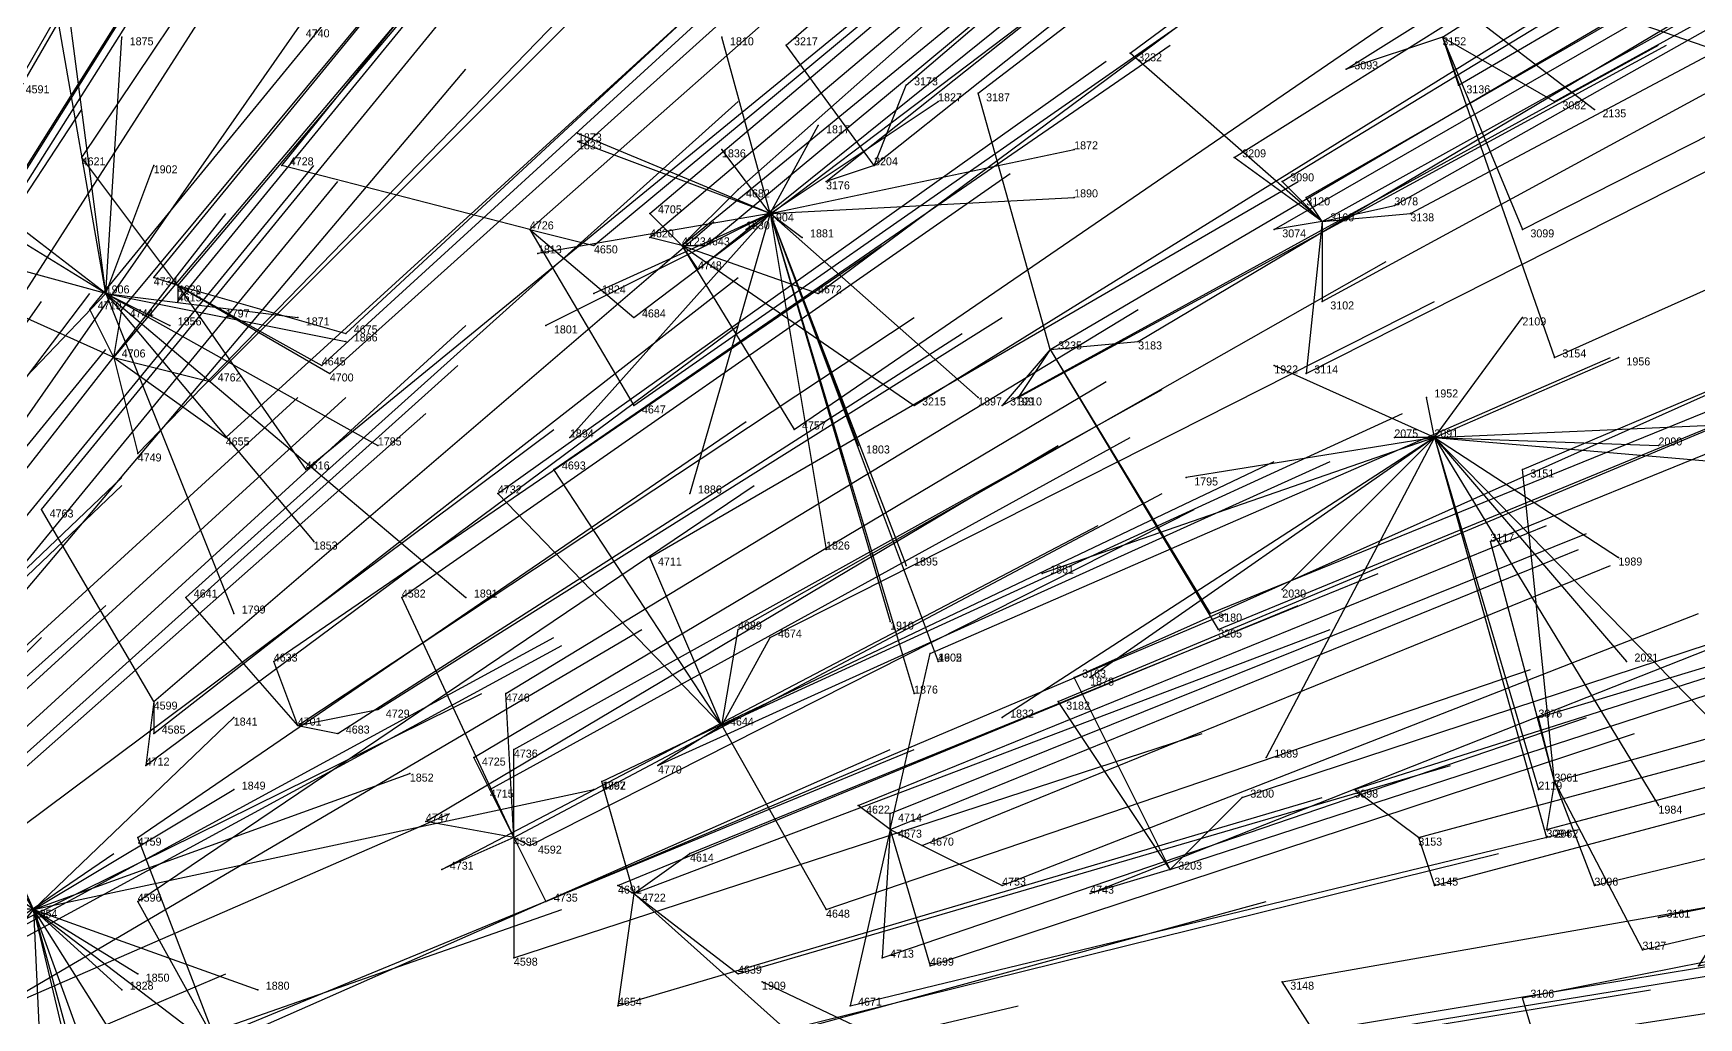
# Model space of a CAD drawing. Extents: x -0.5 to 0.59, y -0.5 to 0.58.
# Drawn here: x 0.103 to 0.311, y 0.0525 to 0.1755 of the extents above; entities that cross this region are included whole.
import ezdxf

# ---------------------------------------------------------------- set-up
doc = ezdxf.new("R2010")
doc.units = 0
for name, color, linetype in [('Facilities', 3, 'CONTINUOUS'), ('Facilities_lines', 3, 'CONTINUOUS'), ('Normals', 1, 'CONTINUOUS'), ('Source_points', 5, 'CONTINUOUS'), ('Text', 3, 'CONTINUOUS')]:
    doc.layers.add(name, color=color, linetype=linetype)

msp = doc.modelspace()

# ---------------------------------------------------------------- linework, layer by layer
at = {"layer": 'Facilities', "color": 3}
for p in [(0.279, 0.175, -0.822), (0.208, 0.159, -0.655), (0.195, 0.153, -1.25), (0.264, 0.152, -0.762), (0.165, 0.151, -0.559), (0.184, 0.149, -0.592), (0.121, 0.144, -0.469), (0.112, 0.143, -1.25), (0.23, 0.136, -0.668), (0.113, 0.135, -0.441), (0.278, 0.125, -1.25), (0.118, 0.092, -0.373), (0.136, 0.089, -0.406), (0.189, 0.089, -0.523), (0.293, 0.082, -0.761), (0.163, 0.075, -0.447), (0.21, 0.076, -0.559), (0.276, 0.075, -0.714), (0.245, 0.071, -0.639), (0.178, 0.068, -0.477), (0.103, 0.066, -1.25)]:
    msp.add_point(p, dxfattribs=at)
at = {"layer": 'Facilities_lines', "color": 3}
for p, q in [((0.112, 0.143, -1.25), (0.104, 0.189, -1.25)), ((0.112, 0.143, -1.25), (0.106, 0.189, -1.25)), ((0.268, 0.189, -1.25), (0.298, 0.166, -1.25)), ((0.268, 0.189, -1.25), (0.326, 0.169, -1.25)), ((0.112, 0.143, -1.25), (0.069, 0.176, -1.25)), ((0.112, 0.143, -1.25), (0.114, 0.175, -1.25)), ((0.195, 0.153, -1.25), (0.189, 0.175, -1.25)), ((0.279, 0.175, -0.822), (0.267, 0.171, -0.793)), ((0.279, 0.175, -0.822), (0.293, 0.167, -0.844)), ((0.279, 0.175, -0.822), (0.289, 0.151, -0.816)), ((0.279, 0.175, -0.822), (0.281, 0.169, -0.819)), ((0.279, 0.175, -0.822), (0.293, 0.135, -0.808)), ((0.208, 0.159, -0.655), (0.197, 0.174, -0.657)), ((0.264, 0.152, -0.762), (0.24, 0.173, -0.74)), ((0.112, 0.143, -1.25), (0.068, 0.17, -1.25)), ((0.208, 0.159, -0.655), (0.212, 0.169, -0.678)), ((0.195, 0.153, -1.25), (0.216, 0.167, -1.25)), ((0.23, 0.136, -0.668), (0.221, 0.168, -0.694)), ((0.195, 0.153, -1.25), (0.171, 0.163, -1.25)), ((0.195, 0.153, -1.25), (0.201, 0.164, -1.25)), ((0.195, 0.153, -1.25), (0.171, 0.162, -1.25)), ((0.195, 0.153, -1.25), (0.189, 0.161, -1.25)), ((0.195, 0.153, -1.25), (0.233, 0.161, -1.25)), ((0.121, 0.144, -0.469), (0.109, 0.16, -0.483)), ((0.112, 0.143, -1.25), (0.118, 0.159, -1.25)), ((0.165, 0.151, -0.559), (0.134, 0.159, -0.52)), ((0.208, 0.159, -0.655), (0.202, 0.157, -0.639)), ((0.264, 0.152, -0.762), (0.253, 0.16, -0.749)), ((0.264, 0.152, -0.762), (0.259, 0.157, -0.758)), ((0.184, 0.149, -0.592), (0.191, 0.156, -0.617)), ((0.195, 0.153, -1.25), (0.233, 0.155, -1.25)), ((0.264, 0.152, -0.762), (0.262, 0.155, -0.761)), ((0.264, 0.152, -0.762), (0.273, 0.154, -0.783)), ((0.112, 0.143, -1.25), (0.079, 0.152, -1.25)), ((0.195, 0.153, -1.25), (0.166, 0.148, -1.25)), ((0.195, 0.153, -1.25), (0.167, 0.139, -1.25)), ((0.195, 0.153, -1.25), (0.17, 0.125, -1.25)), ((0.195, 0.153, -1.25), (0.173, 0.143, -1.25)), ((0.184, 0.149, -0.592), (0.18, 0.153, -0.591)), ((0.195, 0.153, -1.25), (0.185, 0.118, -1.25)), ((0.195, 0.153, -1.25), (0.192, 0.151, -1.25)), ((0.195, 0.153, -1.25), (0.206, 0.124, -1.25)), ((0.195, 0.153, -1.25), (0.202, 0.111, -1.25)), ((0.195, 0.153, -1.25), (0.213, 0.093, -1.25)), ((0.195, 0.153, -1.25), (0.199, 0.15, -1.25)), ((0.195, 0.153, -1.25), (0.212, 0.109, -1.25)), ((0.195, 0.153, -1.25), (0.221, 0.13, -1.25)), ((0.195, 0.153, -1.25), (0.216, 0.097, -1.25)), ((0.195, 0.153, -1.25), (0.21, 0.102, -1.25)), ((0.264, 0.152, -0.762), (0.258, 0.151, -0.748)), ((0.264, 0.152, -0.762), (0.262, 0.133, -0.735)), ((0.264, 0.152, -0.762), (0.275, 0.153, -0.786)), ((0.264, 0.152, -0.762), (0.264, 0.142, -0.749)), ((0.165, 0.151, -0.559), (0.173, 0.149, -0.57)), ((0.165, 0.151, -0.559), (0.178, 0.129, -0.549)), ((0.165, 0.151, -0.559), (0.178, 0.14, -0.567)), ((0.184, 0.149, -0.592), (0.18, 0.15, -0.587)), ((0.184, 0.149, -0.592), (0.213, 0.129, -0.623)), ((0.184, 0.149, -0.592), (0.201, 0.143, -0.616)), ((0.184, 0.149, -0.592), (0.187, 0.149, -0.597)), ((0.184, 0.149, -0.592), (0.186, 0.146, -0.591)), ((0.184, 0.149, -0.592), (0.198, 0.126, -0.588)), ((0.113, 0.135, -0.441), (0.093, 0.144, -0.429)), ((0.121, 0.144, -0.469), (0.118, 0.145, -0.467)), ((0.121, 0.144, -0.469), (0.137, 0.121, -0.457)), ((0.121, 0.144, -0.469), (0.121, 0.142, -0.466)), ((0.121, 0.144, -0.469), (0.139, 0.134, -0.482)), ((0.121, 0.144, -0.469), (0.142, 0.138, -0.496)), ((0.121, 0.144, -0.469), (0.14, 0.133, -0.482)), ((0.112, 0.143, -1.25), (0.091, 0.121, -1.25)), ((0.112, 0.143, -1.25), (0.128, 0.103, -1.25)), ((0.112, 0.143, -1.25), (0.138, 0.112, -1.25)), ((0.112, 0.143, -1.25), (0.146, 0.124, -1.25)), ((0.112, 0.143, -1.25), (0.127, 0.14, -1.25)), ((0.112, 0.143, -1.25), (0.12, 0.139, -1.25)), ((0.112, 0.143, -1.25), (0.142, 0.137, -1.25)), ((0.112, 0.143, -1.25), (0.136, 0.14, -1.25)), ((0.112, 0.143, -1.25), (0.157, 0.105, -1.25)), ((0.113, 0.135, -0.441), (0.11, 0.141, -0.449)), ((0.113, 0.135, -0.441), (0.114, 0.141, -0.453)), ((0.278, 0.125, -1.25), (0.289, 0.14, -1.25)), ((0.23, 0.136, -0.668), (0.224, 0.129, -0.647)), ((0.23, 0.136, -0.668), (0.226, 0.13, -0.65)), ((0.23, 0.136, -0.668), (0.241, 0.137, -0.692)), ((0.23, 0.136, -0.668), (0.25, 0.103, -0.676)), ((0.23, 0.136, -0.668), (0.251, 0.101, -0.675)), ((0.113, 0.135, -0.441), (0.127, 0.125, -0.445)), ((0.113, 0.135, -0.441), (0.116, 0.123, -0.421)), ((0.113, 0.135, -0.441), (0.125, 0.132, -0.455)), ((0.278, 0.125, -1.25), (0.258, 0.134, -1.25)), ((0.278, 0.125, -1.25), (0.301, 0.135, -1.25)), ((0.278, 0.125, -1.25), (0.277, 0.13, -1.25)), ((0.278, 0.125, -1.25), (0.323, 0.127, -1.25)), ((0.278, 0.125, -1.25), (0.224, 0.09, -1.25)), ((0.278, 0.125, -1.25), (0.229, 0.108, -1.25)), ((0.278, 0.125, -1.25), (0.235, 0.095, -1.25)), ((0.278, 0.125, -1.25), (0.247, 0.12, -1.25)), ((0.278, 0.125, -1.25), (0.257, 0.085, -1.25)), ((0.278, 0.125, -1.25), (0.259, 0.106, -1.25)), ((0.278, 0.125, -1.25), (0.273, 0.125, -1.25)), ((0.278, 0.125, -1.25), (0.306, 0.079, -1.25)), ((0.278, 0.125, -1.25), (0.302, 0.097, -1.25)), ((0.278, 0.125, -1.25), (0.292, 0.075, -1.25)), ((0.278, 0.125, -1.25), (0.301, 0.11, -1.25)), ((0.278, 0.125, -1.25), (0.313, 0.122, -1.25)), ((0.278, 0.125, -1.25), (0.324, 0.078, -1.25)), ((0.278, 0.125, -1.25), (0.306, 0.124, -1.25)), ((0.278, 0.125, -1.25), (0.291, 0.081, -1.25)), ((0.189, 0.089, -0.523), (0.168, 0.121, -0.519)), ((0.293, 0.082, -0.761), (0.289, 0.121, -0.783)), ((0.189, 0.089, -0.523), (0.161, 0.118, -0.499)), ((0.118, 0.092, -0.373), (0.104, 0.116, -0.389)), ((0.293, 0.082, -0.761), (0.285, 0.112, -0.765)), ((0.189, 0.089, -0.523), (0.18, 0.11, -0.528)), ((0.136, 0.089, -0.406), (0.122, 0.105, -0.404)), ((0.163, 0.075, -0.447), (0.149, 0.105, -0.456)), ((0.103, 0.066, -1.25), (0.086, 0.104, -1.25)), ((0.103, 0.066, -1.25), (0.082, 0.101, -1.25)), ((0.189, 0.089, -0.523), (0.191, 0.101, -0.54)), ((0.189, 0.089, -0.523), (0.195, 0.1, -0.549)), ((0.21, 0.076, -0.559), (0.215, 0.098, -0.591)), ((0.103, 0.066, -1.25), (0.06, 0.097, -1.25)), ((0.136, 0.089, -0.406), (0.133, 0.097, -0.411)), ((0.245, 0.071, -0.639), (0.233, 0.095, -0.63)), ((0.118, 0.092, -0.373), (0.117, 0.084, -0.36)), ((0.118, 0.092, -0.373), (0.118, 0.088, -0.369)), ((0.163, 0.075, -0.447), (0.162, 0.093, -0.466)), ((0.245, 0.071, -0.639), (0.231, 0.092, -0.622)), ((0.103, 0.066, -1.25), (0.128, 0.09, -1.25)), ((0.136, 0.089, -0.406), (0.146, 0.091, -0.43)), ((0.293, 0.082, -0.761), (0.291, 0.09, -0.762)), ((0.136, 0.089, -0.406), (0.141, 0.088, -0.417)), ((0.189, 0.089, -0.523), (0.181, 0.084, -0.498)), ((0.189, 0.089, -0.523), (0.202, 0.066, -0.531)), ((0.163, 0.075, -0.447), (0.163, 0.086, -0.461)), ((0.163, 0.075, -0.447), (0.158, 0.085, -0.449)), ((0.103, 0.066, -1.25), (0.15, 0.083, -1.25)), ((0.178, 0.068, -0.477), (0.174, 0.082, -0.48)), ((0.293, 0.082, -0.761), (0.292, 0.076, -0.754)), ((0.293, 0.082, -0.761), (0.298, 0.069, -0.764)), ((0.293, 0.082, -0.761), (0.304, 0.061, -0.775)), ((0.103, 0.066, -1.25), (0.128, 0.081, -1.25)), ((0.103, 0.066, -1.25), (0.173, 0.081, -1.25)), ((0.163, 0.075, -0.447), (0.16, 0.081, -0.448)), ((0.245, 0.071, -0.639), (0.254, 0.08, -0.667)), ((0.276, 0.075, -0.714), (0.268, 0.081, -0.699)), ((0.163, 0.075, -0.447), (0.152, 0.077, -0.426)), ((0.21, 0.076, -0.559), (0.206, 0.079, -0.552)), ((0.21, 0.076, -0.559), (0.21, 0.078, -0.561)), ((0.126, 0.049, -0.338), (0.116, 0.075, -0.344)), ((0.163, 0.075, -0.447), (0.154, 0.071, -0.424)), ((0.163, 0.075, -0.447), (0.165, 0.074, -0.453)), ((0.163, 0.075, -0.447), (0.163, 0.06, -0.433)), ((0.163, 0.075, -0.447), (0.167, 0.067, -0.451)), ((0.21, 0.076, -0.559), (0.205, 0.054, -0.531)), ((0.21, 0.076, -0.559), (0.209, 0.06, -0.545)), ((0.21, 0.076, -0.559), (0.214, 0.074, -0.567)), ((0.21, 0.076, -0.559), (0.215, 0.059, -0.557)), ((0.21, 0.076, -0.559), (0.224, 0.069, -0.586)), ((0.276, 0.075, -0.714), (0.278, 0.069, -0.715)), ((0.178, 0.068, -0.477), (0.185, 0.073, -0.497)), ((0.245, 0.071, -0.639), (0.235, 0.068, -0.611)), ((0.103, 0.066, -1.25), (0.073, 0.069, -1.25)), ((0.178, 0.068, -0.477), (0.176, 0.069, -0.472)), ((0.103, 0.066, -1.25), (0.081, 0.067, -1.25)), ((0.126, 0.049, -0.338), (0.116, 0.067, -0.334)), ((0.178, 0.068, -0.477), (0.176, 0.054, -0.461)), ((0.178, 0.068, -0.477), (0.191, 0.058, -0.498)), ((0.178, 0.068, -0.477), (0.197, 0.051, -0.507)), ((0.316, 0.067, -0.806), (0.306, 0.065, -0.783)), ((0.316, 0.067, -0.806), (0.311, 0.059, -0.791)), ((0.103, 0.066, -1.25), (0.083, 0.043, -1.25)), ((0.103, 0.066, -1.25), (0.088, 0.049, -1.25)), ((0.103, 0.066, -1.25), (0.118, 0.011, -1.25)), ((0.103, 0.066, -1.25), (0.12, 0.019, -1.25)), ((0.103, 0.066, -1.25), (0.114, 0.056, -1.25)), ((0.103, 0.066, -1.25), (0.116, 0.058, -1.25)), ((0.103, 0.066, -1.25), (0.112, 0.028, -1.25)), ((0.103, 0.066, -1.25), (0.124, 0.05, -1.25)), ((0.103, 0.066, -1.25), (0.131, 0.056, -1.25)), ((0.103, 0.066, -1.25), (0.105, 0.021, -1.25)), ((0.103, 0.066, -1.25), (0.127, 0.028, -1.25)), ((0.253, 0.029, -1.25), (0.194, 0.057, -1.25)), ((0.266, 0.046, -0.676), (0.259, 0.057, -0.663)), ((0.292, 0.045, -0.74), (0.289, 0.055, -0.737))]:
    msp.add_line(p, q, dxfattribs=at)
at = {"layer": 'Normals', "color": 1}
for p, q in [((0.101, 0.168, -0.49), (0.147, 0.248, -0.452)), ((0.109, 0.16, -0.483), (0.16, 0.236, -0.444)), ((0.197, 0.174, -0.657), (0.267, 0.235, -0.62)), ((0.134, 0.159, -0.52), (0.192, 0.231, -0.483)), ((0.212, 0.169, -0.678), (0.283, 0.23, -0.641)), ((0.24, 0.173, -0.74), (0.314, 0.228, -0.702)), ((0.279, 0.175, -0.822), (0.357, 0.225, -0.785)), ((0.221, 0.168, -0.694), (0.294, 0.224, -0.656)), ((0.093, 0.144, -0.429), (0.142, 0.222, -0.391)), ((0.267, 0.171, -0.793), (0.345, 0.22, -0.755)), ((0.118, 0.145, -0.467), (0.177, 0.217, -0.43)), ((0.191, 0.156, -0.617), (0.26, 0.217, -0.579)), ((0.208, 0.159, -0.655), (0.281, 0.217, -0.617)), ((0.089, 0.138, -0.41), (0.138, 0.216, -0.372)), ((0.121, 0.144, -0.469), (0.181, 0.215, -0.433)), ((0.202, 0.157, -0.639), (0.275, 0.215, -0.603)), ((0.281, 0.169, -0.819), (0.361, 0.216, -0.782)), ((0.11, 0.141, -0.449), (0.169, 0.213, -0.41)), ((0.121, 0.142, -0.466), (0.18, 0.214, -0.429)), ((0.18, 0.153, -0.591), (0.251, 0.213, -0.553)), ((0.114, 0.141, -0.453), (0.173, 0.212, -0.415)), ((0.165, 0.151, -0.559), (0.234, 0.212, -0.52)), ((0.293, 0.167, -0.844), (0.375, 0.212, -0.807)), ((0.18, 0.15, -0.587), (0.251, 0.21, -0.548)), ((0.253, 0.16, -0.749), (0.331, 0.209, -0.71)), ((0.113, 0.135, -0.441), (0.173, 0.206, -0.403)), ((0.173, 0.149, -0.57), (0.244, 0.208, -0.532)), ((0.184, 0.149, -0.592), (0.256, 0.208, -0.554)), ((0.187, 0.149, -0.597), (0.258, 0.208, -0.558)), ((0.186, 0.146, -0.591), (0.258, 0.204, -0.552)), ((0.259, 0.157, -0.758), (0.338, 0.205, -0.719)), ((0.089, 0.123, -0.38), (0.139, 0.201, -0.343)), ((0.142, 0.138, -0.496), (0.21, 0.201, -0.458)), ((0.262, 0.155, -0.761), (0.342, 0.201, -0.722)), ((0.125, 0.132, -0.455), (0.191, 0.198, -0.419)), ((0.201, 0.143, -0.616), (0.275, 0.198, -0.578)), ((0.273, 0.154, -0.783), (0.353, 0.199, -0.744)), ((0.071, 0.117, -0.342), (0.117, 0.197, -0.304)), ((0.139, 0.134, -0.482), (0.208, 0.197, -0.446)), ((0.178, 0.14, -0.567), (0.252, 0.196, -0.529)), ((0.258, 0.151, -0.748), (0.338, 0.197, -0.709)), ((0.264, 0.152, -0.762), (0.345, 0.197, -0.723)), ((0.275, 0.153, -0.786), (0.356, 0.196, -0.747)), ((0.14, 0.133, -0.482), (0.209, 0.195, -0.446)), ((0.075, 0.114, -0.342), (0.125, 0.193, -0.305)), ((0.289, 0.151, -0.816), (0.372, 0.193, -0.779)), ((0.092, 0.113, -0.363), (0.145, 0.189, -0.326)), ((0.116, 0.123, -0.421), (0.18, 0.189, -0.383)), ((0.104, 0.116, -0.389), (0.162, 0.187, -0.349)), ((0.127, 0.125, -0.445), (0.195, 0.187, -0.406)), ((0.264, 0.142, -0.749), (0.345, 0.186, -0.712)), ((0.241, 0.137, -0.692), (0.32, 0.184, -0.653)), ((0.178, 0.129, -0.549), (0.254, 0.182, -0.512)), ((0.23, 0.136, -0.668), (0.31, 0.183, -0.632)), ((0.137, 0.121, -0.457), (0.209, 0.18, -0.42)), ((0.198, 0.126, -0.588), (0.274, 0.178, -0.548)), ((0.213, 0.129, -0.623), (0.292, 0.178, -0.586)), ((0.114, 0.175, -1.25), (0.114, 0.175, -1.15)), ((0.189, 0.175, -1.25), (0.189, 0.175, -1.15)), ((0.262, 0.133, -0.735), (0.345, 0.175, -0.698)), ((0.168, 0.121, -0.519), (0.245, 0.174, -0.482)), ((0.224, 0.129, -0.647), (0.306, 0.174, -0.611)), ((0.226, 0.13, -0.65), (0.307, 0.174, -0.613)), ((0.293, 0.135, -0.808), (0.378, 0.173, -0.771)), ((0.097, 0.1, -0.348), (0.157, 0.171, -0.311)), ((0.161, 0.118, -0.499), (0.237, 0.172, -0.463)), ((0.122, 0.105, -0.404), (0.191, 0.167, -0.364)), ((0.216, 0.167, -1.25), (0.216, 0.167, -1.15)), ((0.058, 0.088, -0.264), (0.109, 0.166, -0.227)), ((0.298, 0.166, -1.25), (0.298, 0.166, -1.15)), ((0.171, 0.163, -1.25), (0.171, 0.163, -1.15)), ((0.201, 0.164, -1.25), (0.201, 0.164, -1.15)), ((0.171, 0.162, -1.25), (0.171, 0.162, -1.15)), ((0.189, 0.161, -1.25), (0.189, 0.161, -1.15)), ((0.233, 0.161, -1.25), (0.233, 0.161, -1.15)), ((0.079, 0.087, -0.294), (0.138, 0.159, -0.257)), ((0.118, 0.159, -1.25), (0.118, 0.159, -1.15)), ((0.082, 0.085, -0.294), (0.141, 0.157, -0.258)), ((0.149, 0.105, -0.456), (0.225, 0.158, -0.418)), ((0.18, 0.11, -0.528), (0.261, 0.157, -0.493)), ((0.289, 0.121, -0.783), (0.374, 0.157, -0.746)), ((0.233, 0.155, -1.25), (0.233, 0.155, -1.15)), ((0.07, 0.08, -0.265), (0.127, 0.153, -0.228)), ((0.118, 0.092, -0.373), (0.188, 0.152, -0.335)), ((0.195, 0.153, -1.25), (0.195, 0.153, -1.15)), ((0.192, 0.151, -1.25), (0.192, 0.151, -1.15)), ((0.199, 0.15, -1.25), (0.199, 0.15, -1.15)), ((0.133, 0.097, -0.411), (0.209, 0.149, -0.374)), ((0.166, 0.148, -1.25), (0.166, 0.148, -1.15)), ((0.191, 0.101, -0.54), (0.272, 0.147, -0.503)), ((0.285, 0.112, -0.765), (0.371, 0.147, -0.728)), ((0.118, 0.088, -0.369), (0.191, 0.145, -0.329)), ((0.051, 0.067, -0.21), (0.104, 0.142, -0.17)), ((0.054, 0.069, -0.22), (0.11, 0.143, -0.181)), ((0.112, 0.143, -1.25), (0.112, 0.143, -1.15)), ((0.173, 0.143, -1.25), (0.173, 0.143, -1.15)), ((0.195, 0.1, -0.549), (0.278, 0.142, -0.512)), ((0.127, 0.14, -1.25), (0.127, 0.14, -1.15)), ((0.136, 0.14, -1.25), (0.136, 0.14, -1.15)), ((0.136, 0.089, -0.406), (0.213, 0.14, -0.368)), ((0.146, 0.091, -0.43), (0.224, 0.14, -0.39)), ((0.162, 0.093, -0.466), (0.241, 0.141, -0.428)), ((0.289, 0.14, -1.25), (0.289, 0.14, -1.15)), ((0.088, 0.076, -0.291), (0.157, 0.139, -0.256)), ((0.117, 0.084, -0.36), (0.191, 0.139, -0.321)), ((0.12, 0.139, -1.25), (0.12, 0.139, -1.15)), ((0.141, 0.088, -0.417), (0.219, 0.138, -0.378)), ((0.167, 0.139, -1.25), (0.167, 0.139, -1.15)), ((0.25, 0.103, -0.676), (0.336, 0.138, -0.638)), ((0.054, 0.065, -0.211), (0.112, 0.136, -0.172)), ((0.142, 0.137, -1.25), (0.142, 0.137, -1.15)), ((0.251, 0.101, -0.675), (0.336, 0.136, -0.637)), ((0.087, 0.072, -0.282), (0.156, 0.134, -0.245)), ((0.215, 0.098, -0.591), (0.3, 0.135, -0.554)), ((0.258, 0.134, -1.25), (0.258, 0.134, -1.15)), ((0.301, 0.135, -1.25), (0.301, 0.135, -1.15)), ((0.158, 0.085, -0.449), (0.237, 0.132, -0.409)), ((0.233, 0.095, -0.63), (0.318, 0.133, -0.593)), ((0.067, 0.067, -0.237), (0.136, 0.13, -0.202)), ((0.073, 0.067, -0.248), (0.142, 0.13, -0.212)), ((0.163, 0.086, -0.461), (0.244, 0.131, -0.423)), ((0.221, 0.13, -1.25), (0.221, 0.13, -1.15)), ((0.277, 0.13, -1.25), (0.277, 0.13, -1.15)), ((0.083, 0.067, -0.266), (0.152, 0.128, -0.228)), ((0.116, 0.075, -0.344), (0.192, 0.127, -0.305)), ((0.189, 0.089, -0.523), (0.274, 0.128, -0.486)), ((0.231, 0.092, -0.622), (0.317, 0.128, -0.585)), ((0.093, 0.07, -0.291), (0.168, 0.126, -0.255)), ((0.16, 0.081, -0.448), (0.24, 0.125, -0.409)), ((0.17, 0.125, -1.25), (0.17, 0.125, -1.15)), ((0.273, 0.125, -1.25), (0.273, 0.125, -1.15)), ((0.278, 0.125, -1.25), (0.278, 0.125, -1.15)), ((0.146, 0.124, -1.25), (0.146, 0.124, -1.15)), ((0.152, 0.077, -0.426), (0.231, 0.124, -0.386)), ((0.206, 0.124, -1.25), (0.206, 0.124, -1.15)), ((0.306, 0.124, -1.25), (0.306, 0.124, -1.15)), ((0.174, 0.082, -0.48), (0.258, 0.122, -0.443)), ((0.181, 0.084, -0.498), (0.265, 0.122, -0.461)), ((0.049, 0.058, -0.189), (0.114, 0.12, -0.145)), ((0.049, 0.057, -0.186), (0.114, 0.119, -0.143)), ((0.116, 0.067, -0.334), (0.193, 0.119, -0.297)), ((0.247, 0.12, -1.25), (0.247, 0.12, -1.15)), ((0.163, 0.075, -0.447), (0.244, 0.118, -0.409)), ((0.185, 0.118, -1.25), (0.185, 0.118, -1.15)), ((0.291, 0.09, -0.762), (0.38, 0.117, -0.724)), ((0.165, 0.074, -0.453), (0.248, 0.116, -0.415)), ((0.154, 0.071, -0.424), (0.236, 0.114, -0.387)), ((0.206, 0.079, -0.552), (0.292, 0.114, -0.515)), ((0.21, 0.078, -0.561), (0.297, 0.113, -0.524)), ((0.138, 0.112, -1.25), (0.138, 0.112, -1.15)), ((0.202, 0.111, -1.25), (0.202, 0.111, -1.15)), ((0.21, 0.076, -0.559), (0.296, 0.111, -0.522)), ((0.212, 0.109, -1.25), (0.212, 0.109, -1.15)), ((0.214, 0.074, -0.567), (0.3, 0.109, -0.53)), ((0.254, 0.08, -0.667), (0.342, 0.109, -0.629)), ((0.268, 0.081, -0.699), (0.356, 0.109, -0.662)), ((0.301, 0.11, -1.25), (0.301, 0.11, -1.15)), ((0.185, 0.073, -0.497), (0.271, 0.108, -0.46)), ((0.229, 0.108, -1.25), (0.229, 0.108, -1.15)), ((0.293, 0.082, -0.761), (0.382, 0.107, -0.723)), ((0.157, 0.105, -1.25), (0.157, 0.105, -1.15)), ((0.259, 0.106, -1.25), (0.259, 0.106, -1.15)), ((0.046, 0.045, -0.161), (0.112, 0.104, -0.115)), ((0.128, 0.103, -1.25), (0.128, 0.103, -1.15)), ((0.167, 0.067, -0.451), (0.252, 0.103, -0.412)), ((0.176, 0.069, -0.472), (0.261, 0.104, -0.434)), ((0.21, 0.102, -1.25), (0.21, 0.102, -1.15)), ((0.224, 0.069, -0.586), (0.311, 0.103, -0.55)), ((0.235, 0.068, -0.611), (0.321, 0.102, -0.574)), ((0.041, 0.038, -0.139), (0.104, 0.1, -0.092)), ((0.087, 0.056, -0.258), (0.168, 0.1, -0.22)), ((0.099, 0.054, -0.282), (0.179, 0.101, -0.244)), ((0.178, 0.068, -0.477), (0.265, 0.101, -0.439)), ((0.245, 0.071, -0.639), (0.334, 0.1, -0.603)), ((0.292, 0.076, -0.754), (0.382, 0.1, -0.717)), ((0.088, 0.055, -0.26), (0.169, 0.099, -0.221)), ((0.276, 0.075, -0.714), (0.365, 0.099, -0.677)), ((0.202, 0.066, -0.531), (0.29, 0.096, -0.495)), ((0.216, 0.097, -1.25), (0.216, 0.097, -1.15)), ((0.302, 0.097, -1.25), (0.302, 0.097, -1.15)), ((0.235, 0.095, -1.25), (0.235, 0.095, -1.15)), ((0.076, 0.052, -0.23), (0.159, 0.093, -0.193)), ((0.213, 0.093, -1.25), (0.213, 0.093, -1.15)), ((0.278, 0.069, -0.715), (0.368, 0.093, -0.679)), ((0.128, 0.09, -1.25), (0.128, 0.09, -1.15)), ((0.209, 0.06, -0.545), (0.297, 0.09, -0.507)), ((0.224, 0.09, -1.25), (0.224, 0.09, -1.15)), ((0.298, 0.069, -0.764), (0.388, 0.091, -0.726)), ((0.163, 0.06, -0.433), (0.249, 0.088, -0.392)), ((0.215, 0.059, -0.557), (0.303, 0.088, -0.52)), ((0.126, 0.049, -0.338), (0.21, 0.086, -0.299)), ((0.128, 0.051, -0.343), (0.213, 0.086, -0.305)), ((0.191, 0.058, -0.498), (0.28, 0.084, -0.461)), ((0.257, 0.085, -1.25), (0.257, 0.085, -1.15)), ((0.306, 0.065, -0.783), (0.397, 0.085, -0.745)), ((0.15, 0.083, -1.25), (0.15, 0.083, -1.15)), ((0.304, 0.061, -0.775), (0.394, 0.082, -0.737)), ((0.128, 0.081, -1.25), (0.128, 0.081, -1.15)), ((0.173, 0.081, -1.25), (0.173, 0.081, -1.15)), ((0.176, 0.054, -0.461), (0.264, 0.08, -0.421)), ((0.291, 0.081, -1.25), (0.291, 0.081, -1.15)), ((0.07, 0.041, -0.202), (0.155, 0.078, -0.164)), ((0.306, 0.079, -1.25), (0.306, 0.079, -1.15)), ((0.205, 0.054, -0.531), (0.296, 0.076, -0.494)), ((0.292, 0.075, -1.25), (0.292, 0.075, -1.15)), ((0.311, 0.059, -0.791), (0.402, 0.076, -0.754)), ((0.044, 0.026, -0.127), (0.113, 0.073, -0.073)), ((0.197, 0.051, -0.507), (0.286, 0.073, -0.469)), ((0.259, 0.057, -0.663), (0.35, 0.073, -0.625)), ((0.289, 0.055, -0.737), (0.38, 0.073, -0.699)), ((0.169, 0.043, -0.436), (0.257, 0.067, -0.395)), ((0.083, 0.036, -0.226), (0.169, 0.066, -0.185)), ((0.103, 0.066, -1.25), (0.103, 0.066, -1.15)), ((0.252, 0.049, -0.641), (0.343, 0.064, -0.604)), ((0.234, 0.045, -0.596), (0.326, 0.06, -0.56)), ((0.266, 0.046, -0.676), (0.357, 0.06, -0.637)), ((0.047, 0.024, -0.132), (0.127, 0.058, -0.082)), ((0.116, 0.058, -1.25), (0.116, 0.058, -1.15)), ((0.194, 0.057, -1.25), (0.194, 0.057, -1.15)), ((0.114, 0.056, -1.25), (0.114, 0.056, -1.15)), ((0.131, 0.056, -1.25), (0.131, 0.056, -1.15)), ((0.214, 0.041, -0.545), (0.305, 0.056, -0.507)), ((0.137, 0.033, -0.351), (0.226, 0.054, -0.311))]:
    msp.add_line(p, q, dxfattribs=at)
at = {"layer": 'Source_points', "color": 5}
for p in [(0.114, 0.175, -1.25), (0.189, 0.175, -1.25), (0.197, 0.174, -0.657), (0.24, 0.173, -0.74), (0.267, 0.171, -0.793), (0.212, 0.169, -0.678), (0.281, 0.169, -0.819), (0.216, 0.167, -1.25), (0.221, 0.168, -0.694), (0.293, 0.167, -0.844), (0.298, 0.166, -1.25), (0.171, 0.163, -1.25), (0.201, 0.164, -1.25), (0.171, 0.162, -1.25), (0.189, 0.161, -1.25), (0.233, 0.161, -1.25), (0.109, 0.16, -0.483), (0.118, 0.159, -1.25), (0.134, 0.159, -0.52), (0.253, 0.16, -0.749), (0.202, 0.157, -0.639), (0.259, 0.157, -0.758), (0.191, 0.156, -0.617), (0.233, 0.155, -1.25), (0.262, 0.155, -0.761), (0.273, 0.154, -0.783), (0.18, 0.153, -0.591), (0.275, 0.153, -0.786), (0.18, 0.15, -0.587), (0.192, 0.151, -1.25), (0.199, 0.15, -1.25), (0.258, 0.151, -0.748), (0.289, 0.151, -0.816), (0.166, 0.148, -1.25), (0.173, 0.149, -0.57), (0.187, 0.149, -0.597), (0.186, 0.146, -0.591), (0.118, 0.145, -0.467), (0.121, 0.142, -0.466), (0.173, 0.143, -1.25), (0.201, 0.143, -0.616), (0.264, 0.142, -0.749), (0.11, 0.141, -0.449), (0.114, 0.141, -0.453), (0.127, 0.14, -1.25), (0.136, 0.14, -1.25), (0.178, 0.14, -0.567), (0.289, 0.14, -1.25), (0.12, 0.139, -1.25), (0.142, 0.138, -0.496), (0.167, 0.139, -1.25), (0.142, 0.137, -1.25), (0.241, 0.137, -0.692), (0.139, 0.134, -0.482), (0.258, 0.134, -1.25), (0.293, 0.135, -0.808), (0.301, 0.135, -1.25), (0.125, 0.132, -0.455), (0.14, 0.133, -0.482), (0.262, 0.133, -0.735), (0.221, 0.13, -1.25), (0.226, 0.13, -0.65), (0.277, 0.13, -1.25), (0.178, 0.129, -0.549), (0.213, 0.129, -0.623), (0.224, 0.129, -0.647), (0.127, 0.125, -0.445), (0.17, 0.125, -1.25), (0.198, 0.126, -0.588), (0.273, 0.125, -1.25), (0.116, 0.123, -0.421), (0.146, 0.124, -1.25), (0.206, 0.124, -1.25), (0.306, 0.124, -1.25), (0.137, 0.121, -0.457), (0.168, 0.121, -0.519), (0.289, 0.121, -0.783), (0.247, 0.12, -1.25), (0.161, 0.118, -0.499), (0.185, 0.118, -1.25), (0.104, 0.116, -0.389), (0.138, 0.112, -1.25), (0.202, 0.111, -1.25), (0.285, 0.112, -0.765), (0.18, 0.11, -0.528), (0.212, 0.109, -1.25), (0.301, 0.11, -1.25), (0.229, 0.108, -1.25), (0.122, 0.105, -0.404), (0.149, 0.105, -0.456), (0.157, 0.105, -1.25), (0.259, 0.106, -1.25), (0.128, 0.103, -1.25), (0.21, 0.102, -1.25), (0.25, 0.103, -0.676), (0.191, 0.101, -0.54), (0.195, 0.1, -0.549), (0.251, 0.101, -0.675), (0.215, 0.098, -0.591), (0.133, 0.097, -0.411), (0.216, 0.097, -1.25), (0.302, 0.097, -1.25), (0.233, 0.095, -0.63), (0.235, 0.095, -1.25), (0.162, 0.093, -0.466), (0.213, 0.093, -1.25), (0.231, 0.092, -0.622), (0.128, 0.09, -1.25), (0.146, 0.091, -0.43), (0.224, 0.09, -1.25), (0.291, 0.09, -0.762), (0.118, 0.088, -0.369), (0.141, 0.088, -0.417), (0.163, 0.086, -0.461), (0.117, 0.084, -0.36), (0.158, 0.085, -0.449), (0.181, 0.084, -0.498), (0.257, 0.085, -1.25), (0.15, 0.083, -1.25), (0.174, 0.082, -0.48), (0.128, 0.081, -1.25), (0.16, 0.081, -0.448), (0.173, 0.081, -1.25), (0.254, 0.08, -0.667), (0.268, 0.081, -0.699), (0.291, 0.081, -1.25), (0.152, 0.077, -0.426), (0.206, 0.079, -0.552), (0.21, 0.078, -0.561), (0.306, 0.079, -1.25), (0.116, 0.075, -0.344), (0.292, 0.076, -0.754), (0.292, 0.075, -1.25), (0.165, 0.074, -0.453), (0.185, 0.073, -0.497), (0.214, 0.074, -0.567), (0.154, 0.071, -0.424), (0.176, 0.069, -0.472), (0.224, 0.069, -0.586), (0.278, 0.069, -0.715), (0.298, 0.069, -0.764), (0.116, 0.067, -0.334), (0.167, 0.067, -0.451), (0.235, 0.068, -0.611), (0.202, 0.066, -0.531), (0.306, 0.065, -0.783), (0.304, 0.061, -0.775), (0.163, 0.06, -0.433), (0.209, 0.06, -0.545), (0.215, 0.059, -0.557), (0.311, 0.059, -0.791), (0.116, 0.058, -1.25), (0.191, 0.058, -0.498), (0.194, 0.057, -1.25), (0.259, 0.057, -0.663), (0.114, 0.056, -1.25), (0.131, 0.056, -1.25), (0.289, 0.055, -0.737), (0.176, 0.054, -0.461), (0.205, 0.054, -0.531)]:
    msp.add_point(p, dxfattribs=at)

# ---------------------------------------------------------------- texts
at = {"layer": 'Text', "color": 3}
for s, p in [('1875', (0.115, 0.174, -1.25)), ('4740', (0.137, 0.175, -0.557)), ('1810', (0.19, 0.174, -1.25)), ('3217', (0.198, 0.174, -0.657)), ('3152', (0.279, 0.174, -0.822)), ('3232', (0.241, 0.172, -0.74)), ('3093', (0.268, 0.171, -0.793)), ('4591', (0.102, 0.168, -0.49)), ('3173', (0.213, 0.169, -0.678)), ('3136', (0.282, 0.168, -0.819)), ('1827', (0.216, 0.167, -1.25)), ('3187', (0.222, 0.167, -0.694)), ('3082', (0.294, 0.166, -0.844)), ('2135', (0.299, 0.165, -1.25)), ('1873', (0.171, 0.162, -1.25)), ('1817', (0.202, 0.163, -1.25)), ('1833', (0.171, 0.161, -1.25)), ('1836', (0.189, 0.16, -1.25)), ('1872', (0.233, 0.161, -1.25)), ('3209', (0.254, 0.16, -0.749)), ('4621', (0.109, 0.159, -0.483)), ('1902', (0.118, 0.158, -1.25)), ('4728', (0.135, 0.159, -0.52)), ('3204', (0.208, 0.159, -0.655)), ('3176', (0.202, 0.156, -0.639)), ('3090', (0.26, 0.157, -0.758)), ('4705', (0.181, 0.153, -0.591)), ('4682', (0.192, 0.155, -0.617)), ('1890', (0.233, 0.155, -1.25)), ('3120', (0.262, 0.154, -0.761)), ('3078', (0.273, 0.154, -0.783)), ('4726', (0.165, 0.151, -0.559)), ('1830', (0.192, 0.151, -1.25)), ('1904', (0.195, 0.152, -1.25)), ('3160', (0.265, 0.152, -0.762)), ('3138', (0.275, 0.152, -0.786)), ('4620', (0.18, 0.15, -0.587)), ('4723', (0.184, 0.149, -0.592)), ('4643', (0.187, 0.149, -0.597)), ('1881', (0.2, 0.15, -1.25)), ('3074', (0.259, 0.15, -0.748)), ('3099', (0.29, 0.15, -0.816)), ('1813', (0.166, 0.148, -1.25)), ('4650', (0.173, 0.148, -0.57)), ('4748', (0.186, 0.146, -0.591)), ('1906', (0.112, 0.143, -1.25)), ('4734', (0.118, 0.144, -0.467)), ('4629', (0.121, 0.143, -0.469)), ('1824', (0.174, 0.143, -1.25)), ('4672', (0.201, 0.143, -0.616)), ('4719', (0.111, 0.141, -0.449)), ('4615', (0.121, 0.142, -0.466)), ('3102', (0.265, 0.141, -0.749)), ('4744', (0.115, 0.14, -0.453)), ('1856', (0.121, 0.139, -1.25)), ('1797', (0.127, 0.14, -1.25)), ('1871', (0.137, 0.139, -1.25)), ('4684', (0.179, 0.14, -0.567)), ('2109', (0.289, 0.139, -1.25)), ('4675', (0.143, 0.138, -0.496)), ('1866', (0.143, 0.137, -1.25)), ('1801', (0.168, 0.138, -1.25)), ('4706', (0.114, 0.135, -0.441)), ('3235', (0.231, 0.136, -0.668)), ('3183', (0.241, 0.136, -0.692)), ('3154', (0.294, 0.135, -0.808)), ('4645', (0.139, 0.134, -0.482)), ('1922', (0.258, 0.133, -1.25)), ('3114', (0.263, 0.133, -0.735)), ('1956', (0.302, 0.134, -1.25)), ('4762', (0.126, 0.132, -0.455)), ('4700', (0.14, 0.132, -0.482)), ('4647', (0.179, 0.128, -0.549)), ('3215', (0.214, 0.129, -0.623)), ('1897', (0.221, 0.129, -1.25)), ('3199', (0.225, 0.129, -0.647)), ('3210', (0.226, 0.129, -0.65)), ('1952', (0.278, 0.13, -1.25)), ('4757', (0.199, 0.126, -0.588)), ('4655', (0.127, 0.124, -0.445)), ('1785', (0.146, 0.124, -1.25)), ('1894', (0.17, 0.125, -1.25)), ('2075', (0.273, 0.125, -1.25)), ('2091', (0.278, 0.125, -1.25)), ('2090', (0.306, 0.124, -1.25)), ('4749', (0.116, 0.122, -0.421)), ('1803', (0.207, 0.123, -1.25)), ('4616', (0.137, 0.121, -0.457)), ('4693', (0.169, 0.121, -0.519)), ('3151', (0.29, 0.12, -0.783)), ('4732', (0.161, 0.118, -0.499)), ('1886', (0.186, 0.118, -1.25)), ('1795', (0.248, 0.119, -1.25)), ('4763', (0.105, 0.115, -0.389)), ('3117', (0.285, 0.112, -0.765)), ('1853', (0.138, 0.111, -1.25)), ('1826', (0.202, 0.111, -1.25)), ('4711', (0.181, 0.109, -0.528)), ('1895', (0.213, 0.109, -1.25)), ('1861', (0.23, 0.108, -1.25)), ('1989', (0.301, 0.109, -1.25)), ('4641', (0.123, 0.105, -0.404)), ('4582', (0.149, 0.105, -0.456)), ('1891', (0.158, 0.105, -1.25)), ('2030', (0.259, 0.105, -1.25)), ('1799', (0.129, 0.103, -1.25)), ('4689', (0.191, 0.101, -0.54)), ('1910', (0.21, 0.101, -1.25)), ('3180', (0.251, 0.102, -0.676)), ('4674', (0.196, 0.1, -0.549)), ('3205', (0.251, 0.1, -0.675)), ('4633', (0.133, 0.097, -0.411)), ('4602', (0.216, 0.097, -0.591)), ('1905', (0.216, 0.097, -1.25)), ('2021', (0.303, 0.097, -1.25)), ('3163', (0.234, 0.095, -0.63)), ('1876', (0.213, 0.093, -1.25)), ('1878', (0.235, 0.094, -1.25)), ('4599', (0.118, 0.091, -0.373)), ('4746', (0.162, 0.092, -0.466)), ('3182', (0.232, 0.091, -0.622)), ('1841', (0.128, 0.089, -1.25)), ('4701', (0.136, 0.089, -0.406)), ('4729', (0.147, 0.09, -0.43)), ('4644', (0.19, 0.089, -0.523)), ('1832', (0.225, 0.09, -1.25)), ('3076', (0.291, 0.09, -0.762)), ('4585', (0.119, 0.088, -0.369)), ('4683', (0.142, 0.088, -0.417)), ('4736', (0.163, 0.085, -0.461)), ('1889', (0.258, 0.085, -1.25)), ('4712', (0.117, 0.084, -0.36)), ('4725', (0.159, 0.084, -0.449)), ('4770', (0.181, 0.083, -0.498)), ('1849', (0.129, 0.081, -1.25)), ('1852', (0.15, 0.082, -1.25)), ('4767', (0.174, 0.081, -0.48)), ('1892', (0.174, 0.081, -1.25)), ('2119', (0.291, 0.081, -1.25)), ('3061', (0.293, 0.082, -0.761)), ('4715', (0.16, 0.08, -0.448)), ('3200', (0.255, 0.08, -0.667)), ('3098', (0.268, 0.08, -0.699)), ('4747', (0.152, 0.077, -0.426)), ('4622', (0.207, 0.078, -0.552)), ('4714', (0.211, 0.077, -0.561)), ('1984', (0.306, 0.078, -1.25)), ('4759', (0.116, 0.074, -0.344)), ('4595', (0.163, 0.074, -0.447)), ('4673', (0.211, 0.075, -0.559)), ('4670', (0.215, 0.074, -0.567)), ('3153', (0.276, 0.074, -0.714)), ('3094', (0.292, 0.075, -0.754)), ('2062', (0.293, 0.075, -1.25)), ('4592', (0.166, 0.073, -0.453)), ('4614', (0.185, 0.072, -0.497)), ('4731', (0.155, 0.071, -0.424)), ('3203', (0.246, 0.071, -0.639)), ('4691', (0.176, 0.068, -0.472)), ('4753', (0.224, 0.069, -0.586)), ('4743', (0.235, 0.068, -0.611)), ('3145', (0.278, 0.069, -0.715)), ('3096', (0.298, 0.069, -0.764)), ('4596', (0.116, 0.067, -0.334)), ('4735', (0.168, 0.067, -0.451)), ('4722', (0.179, 0.067, -0.477)), ('1854', (0.103, 0.065, -1.25)), ('4648', (0.202, 0.065, -0.531)), ('3161', (0.307, 0.065, -0.783)), ('4713', (0.21, 0.06, -0.545)), ('3127', (0.304, 0.061, -0.775)), ('4598', (0.163, 0.059, -0.433)), ('4639', (0.191, 0.058, -0.498)), ('4699', (0.215, 0.059, -0.557)), ('1828', (0.115, 0.056, -1.25)), ('1850', (0.117, 0.057, -1.25)), ('1880', (0.132, 0.056, -1.25)), ('1909', (0.194, 0.056, -1.25)), ('3148', (0.26, 0.056, -0.663)), ('4654', (0.176, 0.054, -0.461)), ('4671', (0.206, 0.054, -0.531)), ('3106', (0.29, 0.055, -0.737))]:
    msp.add_text(s, height=0.001, dxfattribs=at).set_placement(p)

doc.saveas('drawing.dxf')
